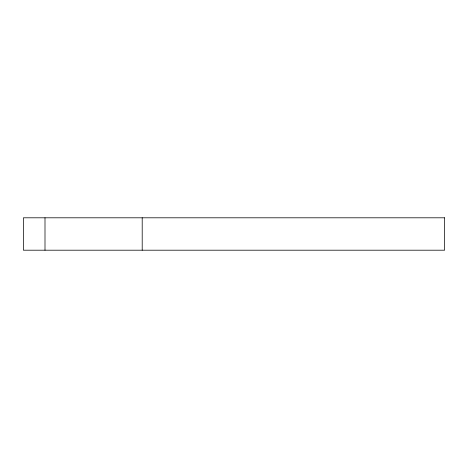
<?xml version="1.0" encoding="UTF-8"?>
<svg xmlns="http://www.w3.org/2000/svg" width="468" height="468" viewBox="0 0 468 468"><rect width="100%" height="100%" fill="white"/><g stroke="black" fill="none" stroke-linecap="round" stroke-linejoin="round"><path stroke-width="0.7" d="M142.202 217.801L142.202 250.199M44.998 217.801L44.998 250.199M444.6 217.801L23.4 217.801L23.4 250.199L444.6 250.199L444.6 217.801"/></g></svg>
